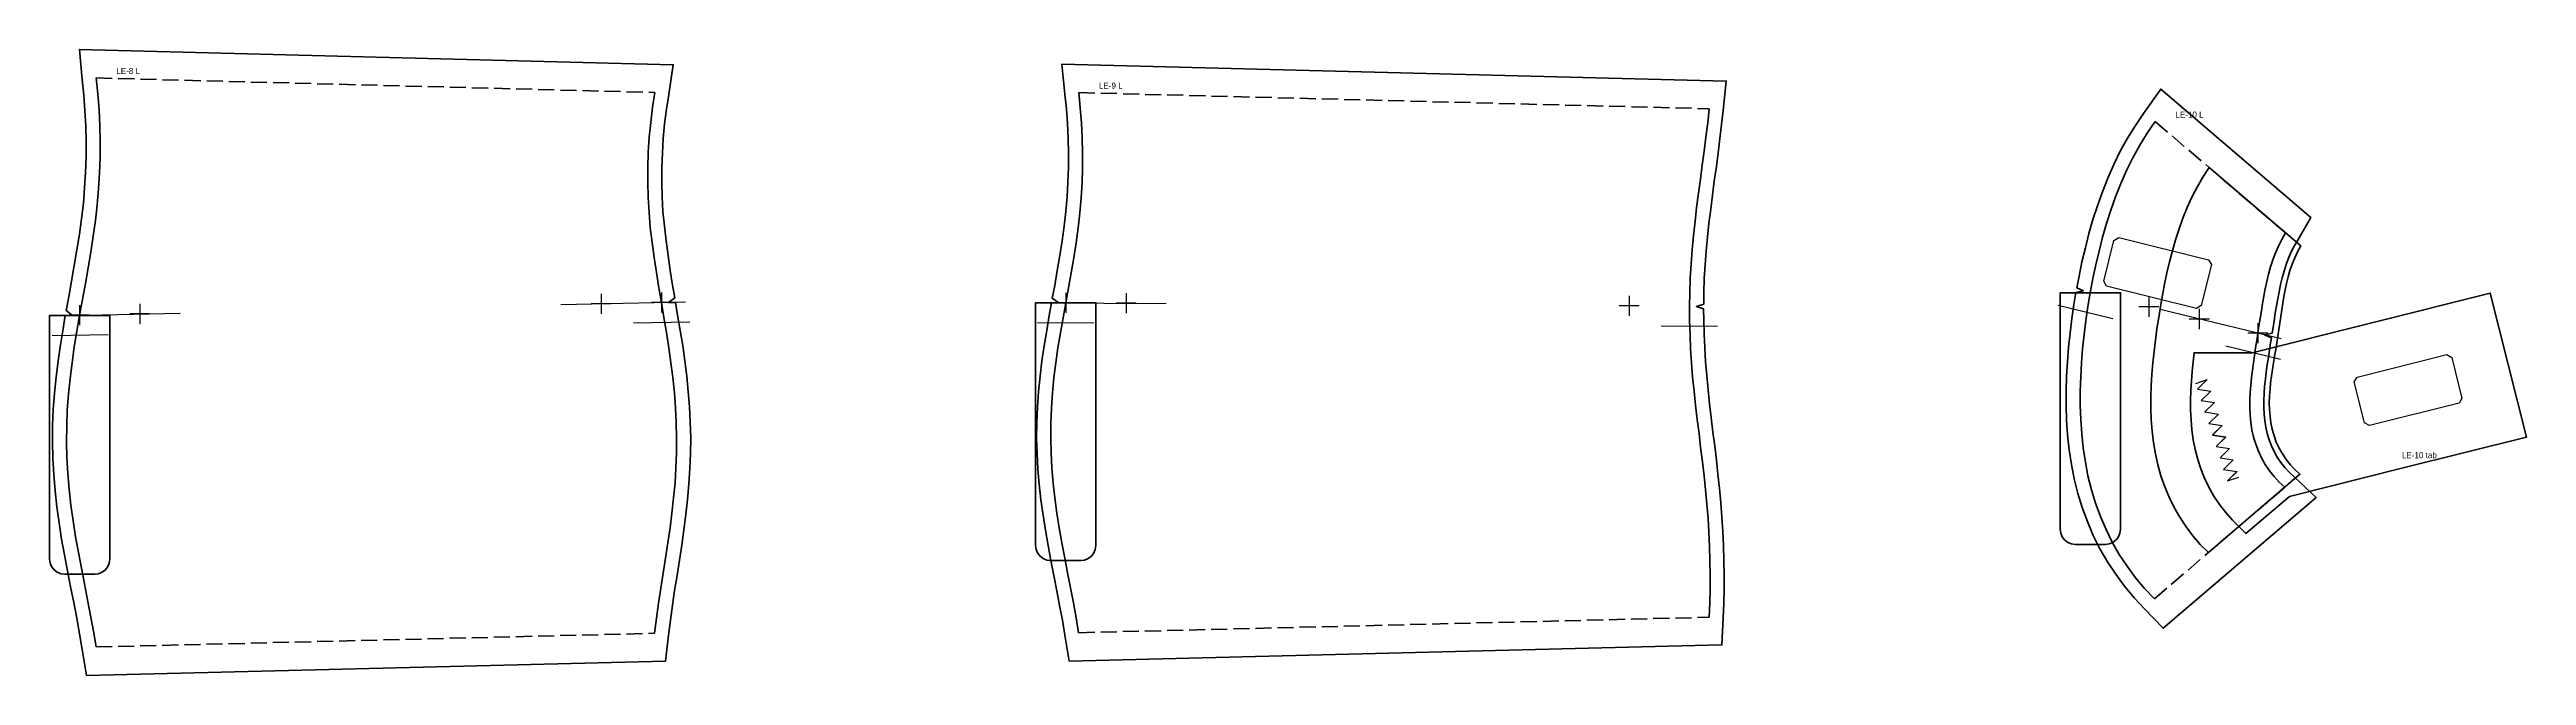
# Model space of a CAD drawing. Header units: millimetres. Extents: x -5729 to 7569, y -6188 to 2520.
# Drawn here: x 4496 to 5729, y -156 to 156 of the extents above; entities that cross this region are included whole.
import ezdxf

# ---------------------------------------------------------------- set-up
doc = ezdxf.new("R2010")
doc.units = ezdxf.units.MM
doc.linetypes.add('DASHED', pattern=[11, -3, 8])
for name, color, linetype in [('MARKER', 8, 'Continuous'), ('PEN', 5, 'Continuous'), ('TEXT', 3, 'Continuous')]:
    doc.layers.add(name, color=color, linetype=linetype)
for name, color, linetype, lineweight in [('PROTECTION', 6, 'Continuous', 50), ('SEAM', 1, 'DASHED', 35), ('TUBE', 7, 'Continuous', 50)]:
    doc.layers.add(name, color=color, linetype=linetype, lineweight=lineweight)

# ---------------------------------------------------------------- blocks, each defined once
blk = doc.blocks.new('UV-LE-8.left_(114)')
at = {"layer": 'PEN'}
for p, q in [((251.2, -107.5), (251.2, -117.5)), ((281.2, -106.8), (281.2, -116.8)), ((-20.3, -118.4), (41.7, -117.1)), ((-3.3, -118.1), (-13.3, -118.1)), ((-8.3, -113.1), (-8.3, -123.1)), ((26.7, -117.5), (16.7, -117.5)), ((21.7, -112.5), (21.7, -122.5)), ((293.2, -111.6), (231.2, -112.9)), ((256.2, -112.5), (246.2, -112.5)), ((295.4, -121.5), (267.4, -122.1)), ((286.2, -111.8), (276.2, -111.8)), ((6, -127.8), (-22, -128.4))]:
    blk.add_line(p, q, dxfattribs=at)
at = {"layer": 'SEAM'}
for points in [[(0, 0), (0.8, -7.9), (1.4, -15.8), (1.8, -23.7), (2, -31.6), (2, -39.4), (1.7, -47.3), (1.2, -55.2), (0.5, -63.1), (-0.4, -70.9), (-1.5, -78.8), (-2.7, -86.7), (-4, -94.5), (-5.4, -102.4), (-6.8, -110.3), (-8.3, -118.1), (-9.6, -126), (-10.9, -133.9), (-12, -141.8), (-13, -149.6), (-13.8, -157.5), (-14.4, -165.4), (-14.7, -173.3), (-14.8, -181.2), (-14.6, -189), (-14.2, -196.9), (-13.5, -204.8), (-12.6, -212.7), (-11.5, -220.5), (-10.3, -228.4), (-8.9, -236.2), (-7.4, -244.1), (-5.9, -251.9), (-4.4, -259.8), (-2.9, -267.6), (-1.4, -275.5), (-0.1, -283.3)], [(0, 0), (277.9, -7.2)], [(277.9, -7.2), (276.8, -14.6), (275.9, -22.1), (275.2, -29.5), (274.7, -37), (274.4, -44.5), (274.4, -52), (274.6, -59.4), (275.1, -66.9), (275.7, -74.4), (276.6, -81.9), (277.6, -89.4), (278.7, -96.9), (279.9, -104.4), (281.2, -111.8), (282.4, -119.3), (283.7, -126.8), (284.9, -134.3), (285.9, -141.8), (286.9, -149.2), (287.7, -156.7), (288.2, -164.2), (288.6, -171.7), (288.8, -179.1), (288.7, -186.6), (288.4, -194.1), (288, -201.6), (287.3, -209.1), (286.4, -216.6), (285.5, -224), (284.4, -231.5), (283.2, -239), (282.1, -246.5), (280.9, -254), (279.8, -261.5), (278.8, -269), (277.8, -276.5)], [(-0.1, -283.3), (277.8, -276.5)]]:
    blk.add_lwpolyline(points, dxfattribs=at)
at = {"layer": 'TUBE'}
blk.add_lwpolyline([(-7, -0.7), (-6.2, -8.5), (-5.6, -16.2), (-5.2, -23.9), (-5, -31.7), (-5, -39.3), (-5.3, -47), (-5.8, -54.7), (-6.4, -62.4), (-7.3, -70.1), (-8.4, -77.8), (-9.6, -85.5), (-10.9, -93.4), (-12.3, -101.1), (-13.7, -108.9), (-14.9, -115.8), (-11.8, -118.2), (-15.4, -118.1), (-16.5, -124.9), (-17.8, -132.8), (-19, -140.8), (-20, -148.9), (-20.8, -156.9), (-21.4, -165), (-21.7, -173.1), (-21.8, -181.2), (-21.6, -189.3), (-21.1, -197.4), (-20.5, -205.5), (-19.6, -213.5), (-18.4, -221.5), (-17.2, -229.6), (-15.8, -237.5), (-14.3, -245.4), (-12.8, -253.3), (-11.2, -261.1), (-9.7, -268.9), (-8.3, -276.7), (-7, -284.5), (-4.8, -297.5), (283.2, -290.4), (284.8, -277.4), (285.7, -269.9), (286.7, -262.5), (287.8, -255.1), (289, -247.7), (290.2, -240.1), (291.3, -232.6), (292.4, -225), (293.4, -217.4), (294.2, -209.8), (294.9, -202.1), (295.4, -194.5), (295.7, -186.8), (295.8, -179.1), (295.6, -171.4), (295.2, -163.7), (294.6, -156.1), (293.8, -148.5), (292.9, -140.8), (291.8, -133.2), (290.6, -125.7), (289.3, -118.1), (288.2, -111.7), (284.7, -111.8), (287.9, -109.4), (286.8, -103.2), (285.6, -95.8), (284.5, -88.4), (283.5, -81.1), (282.7, -73.7), (282, -66.4), (281.6, -59.1), (281.4, -51.9), (281.4, -44.6), (281.7, -37.4), (282.1, -30.1), (282.8, -22.8), (283.8, -15.6), (284.9, -8.2), (287.1, 6.6), (-8.4, 14.2), (-7, -0.7)], dxfattribs=at)
at = {"layer": 'TEXT'}
blk.add_text('LE-8 L', height=3, dxfattribs=at).set_placement((10, 2))
blk = doc.blocks.new('UV-LE-8.seg_seam_patch.left_(116)')
at = {"layer": 'PROTECTION'}
blk.add_lwpolyline([(0, 0), (15, 0), (15, -121.4), (14.7, -123.3), (14, -125.1), (12.8, -126.7), (11.2, -127.9), (9.4, -128.6), (7.5, -128.9), (-7.5, -128.9), (-9.4, -128.6), (-11.2, -127.9), (-12.8, -126.7), (-14, -125.1), (-14.7, -123.3), (-15, -121.4), (-15, 0)], close=True, dxfattribs=at)
blk = doc.blocks.new('UV-LE-9.left_(117)')
at = {"layer": 'PEN'}
for p, q in [((-18.5, -104.6), (43.5, -104.9)), ((-1.5, -104.6), (-11.5, -104.6)), ((-6.5, -99.6), (-6.5, -109.6)), ((28.5, -104.8), (18.5, -104.8)), ((23.5, -99.8), (23.5, -109.8)), ((278.8, -106.2), (268.8, -106.2)), ((273.8, -101.2), (273.8, -111.2)), ((7.4, -114.7), (-20.6, -114.6)), ((317.8, -116.5), (289.8, -116.3))]:
    blk.add_line(p, q, dxfattribs=at)
at = {"layer": 'SEAM'}
for points in [[(0, 0), (0.7, -7.5), (1.3, -15), (1.7, -22.5), (1.9, -30), (1.9, -37.4), (1.6, -44.9), (1.2, -52.4), (0.5, -59.8), (-0.4, -67.3), (-1.4, -74.8), (-2.5, -82.2), (-3.8, -89.7), (-5.1, -97.2), (-6.5, -104.6), (-7.8, -112.1), (-9.1, -119.6), (-10.4, -127.1), (-11.4, -134.5), (-12.4, -142), (-13.1, -149.5), (-13.6, -157), (-13.9, -164.5), (-14, -171.9), (-13.8, -179.4), (-13.4, -186.9), (-12.8, -194.4), (-12, -201.8), (-10.9, -209.3), (-9.7, -216.7), (-8.4, -224.2), (-7, -231.7), (-5.6, -239.1), (-4.1, -246.6), (-2.7, -254), (-1.3, -261.5), (-0.1, -268.9)], [(0, 0), (313.6, -8)], [(313.6, -8), (312.9, -15), (312, -22.1), (311.1, -29.1), (310.2, -36.1), (309.3, -43.1), (308.3, -50.1), (307.4, -57.2), (306.6, -64.2), (305.8, -71.2), (305.2, -78.2), (304.6, -85.3), (304.2, -92.3), (304, -99.4), (303.8, -106.4), (303.9, -113.4), (304.1, -120.5), (304.4, -127.5), (304.9, -134.5), (305.4, -141.6), (306.1, -148.6), (306.9, -155.6), (307.7, -162.7), (308.6, -169.7), (309.4, -176.7), (310.3, -183.8), (311.1, -190.8), (311.8, -197.8), (312.5, -204.9), (313.1, -211.9), (313.5, -218.9), (313.8, -226), (314, -233), (314.1, -240), (314.1, -247.1), (313.9, -254.1), (313.6, -261.2)], [(-0.1, -268.9), (313.6, -261.2)]]:
    blk.add_lwpolyline(points, dxfattribs=at)
at = {"layer": 'TUBE'}
blk.add_lwpolyline([(-7, -0.7), (-6.2, -8.1), (-5.7, -15.4), (-5.3, -22.8), (-5.1, -30), (-5.1, -37.3), (-5.4, -44.6), (-5.8, -51.8), (-6.5, -59.2), (-7.3, -66.4), (-8.3, -73.8), (-9.4, -81.1), (-10.7, -88.5), (-12, -96), (-13.2, -102.4), (-10, -104.6), (-13.6, -104.7), (-14.7, -110.9), (-16, -118.4), (-17.3, -126), (-18.4, -133.6), (-19.3, -141.2), (-20.1, -148.9), (-20.6, -156.6), (-20.9, -164.3), (-21, -172), (-20.8, -179.7), (-20.4, -187.4), (-19.8, -195), (-18.9, -202.7), (-17.8, -210.3), (-16.6, -217.9), (-15.3, -225.4), (-13.9, -233), (-12.5, -240.4), (-11, -248), (-9.6, -255.3), (-8.2, -262.7), (-7, -270.1), (-4.8, -283), (320, -275), (320.6, -261.5), (320.9, -254.4), (321.1, -247.2), (321.1, -240.1), (321, -232.9), (320.8, -225.7), (320.5, -218.5), (320, -211.4), (319.5, -204.3), (318.8, -197.1), (318, -190), (317.2, -183), (316.4, -175.9), (315.5, -169), (314.6, -161.8), (313.8, -154.9), (313.1, -147.9), (312.4, -140.9), (311.8, -134), (311.4, -127.1), (311.1, -120.2), (310.9, -113.3), (310.8, -107.6), (307.3, -106.4), (310.9, -105.3), (311, -99.5), (311.2, -92.6), (311.6, -85.8), (312.1, -78.8), (312.8, -71.9), (313.5, -65), (314.4, -58), (315.3, -51), (316.2, -44), (317.2, -36.8), (318.1, -30), (319, -22.9), (319.8, -15.8), (320.6, -8.8), (322.1, 5.8), (-8.4, 14.2), (-7, -0.7)], dxfattribs=at)
at = {"layer": 'TEXT'}
blk.add_text('LE-9 L', height=3, dxfattribs=at).set_placement((10, 2))
blk = doc.blocks.new('UV-LE-9.seg_seam_patch.left_(119)')
at = {"layer": 'PROTECTION'}
blk.add_lwpolyline([(0, 0), (15, 0), (15, -120.9), (14.7, -122.8), (14, -124.6), (12.8, -126.2), (11.2, -127.4), (9.4, -128.1), (7.5, -128.4), (-7.5, -128.4), (-9.4, -128.1), (-11.2, -127.4), (-12.8, -126.2), (-14, -124.6), (-14.7, -122.8), (-15, -120.9), (-15, 0)], close=True, dxfattribs=at)
blk = doc.blocks.new('UV-LE-10.left_(120)')
at = {"layer": 'MARKER'}
blk.add_lwpolyline([(-24.2, -82), (-25.6, -79.5), (-20.6, -59.2), (-18.2, -57.7), (26.5, -68.8), (28, -71.2), (22.9, -91.6), (20.5, -93)], close=True, dxfattribs=at)
blk.add_lwpolyline([(20.1, -130.4), (25.8, -128.5), (21, -133.2), (27.6, -134.2), (22.9, -138.9), (29.5, -139.9), (24.7, -144.6), (31.4, -145.6), (26.6, -150.3), (33.2, -151.3), (28.4, -156), (35.1, -157), (30.3, -161.8), (36.9, -162.7), (32.2, -167.5), (38.8, -168.4), (34, -173.2), (40.6, -174.2), (35.9, -178.9), (41.6, -177)], dxfattribs=at)
at = {"layer": 'PEN'}
for p, q in [((-21.1, -98.2), (-48.3, -91.6)), ((1.8, -92.2), (-8.2, -92.2)), ((-3.2, -87.2), (-3.2, -97.2)), ((62.7, -108.2), (2.4, -93.6)), ((26.9, -98.3), (16.9, -98.3)), ((21.9, -93.3), (21.9, -103.3)), ((56, -105.4), (46, -105.4)), ((51, -100.4), (51, -110.4)), ((62.3, -118.4), (35.1, -111.8))]:
    blk.add_line(p, q, dxfattribs=at)
at = {"layer": 'SEAM'}
for points in [[(0, 0), (-4, -5.8), (-7.7, -11.8), (-11.1, -18), (-14.3, -24.4), (-17.1, -30.8), (-19.8, -37.4), (-22.1, -44.1), (-24.3, -50.8), (-26.3, -57.6), (-28, -64.5), (-29.6, -71.3), (-31.1, -78.2), (-32.4, -85.2), (-33.5, -92.1), (-34.6, -99.1), (-35.4, -106), (-36.2, -113.1), (-36.7, -120.1), (-37.1, -127.1), (-37.3, -134.2), (-37.3, -141.3), (-37.1, -148.4), (-36.6, -155.4), (-35.9, -162.5), (-34.8, -169.5), (-33.5, -176.4), (-31.8, -183.3), (-29.7, -190), (-27.3, -196.7), (-24.5, -203.1), (-21.4, -209.4), (-17.9, -215.5), (-14, -221.4), (-9.8, -227.1), (-5.3, -232.4), (-0.4, -237.6)], [(0, 0), (64.8, -55.4)], [(64.8, -55.4), (62.9, -58.7), (61.3, -62), (59.8, -65.4), (58.5, -68.9), (57.4, -72.4), (56.4, -76), (55.5, -79.7), (54.7, -83.3), (54, -87), (53.4, -90.6), (52.8, -94.3), (52.2, -98), (51.6, -101.7), (51, -105.4), (50.5, -109), (49.9, -112.7), (49.3, -116.4), (48.8, -120.1), (48.3, -123.8), (47.8, -127.5), (47.5, -131.2), (47.2, -134.9), (47, -138.6), (47, -142.3), (47.2, -146.1), (47.5, -149.8), (48.1, -153.5), (48.9, -157.1), (50, -160.7), (51.3, -164.1), (52.9, -167.5), (54.7, -170.8), (56.8, -173.9), (59.1, -176.8), (61.6, -179.5), (64.4, -182.1)], [(-0.4, -237.6), (64.4, -182.1)]]:
    blk.add_lwpolyline(points, dxfattribs=at)
at = {"layer": 'TUBE'}
blk.add_lwpolyline([(-5.8, 4), (-9.9, -2), (-13.8, -8.3), (-17.4, -14.8), (-20.6, -21.4), (-23.6, -28.1), (-26.3, -35), (-28.8, -41.9), (-31, -48.8), (-33, -55.8), (-34.8, -62.8), (-36.5, -69.8), (-37.9, -76.9), (-39.1, -82.8), (-35.8, -84.3), (-39.5, -85.1), (-40.5, -91), (-41.5, -98.1), (-42.4, -105.3), (-43.1, -112.4), (-43.7, -119.6), (-44.1, -126.8), (-44.3, -134.1), (-44.3, -141.4), (-44.1, -148.7), (-43.6, -156), (-42.8, -163.4), (-41.7, -170.7), (-40.3, -177.9), (-38.5, -185.1), (-36.4, -192.2), (-33.8, -199.2), (-30.9, -206.1), (-27.6, -212.8), (-23.8, -219.2), (-19.7, -225.4), (-15.3, -231.4), (-10.5, -237.1), (-5.5, -242.4), (3.9, -252.3), (80, -187.1), (69.2, -177), (66.6, -174.6), (64.5, -172.2), (62.5, -169.7), (60.7, -167.1), (59.1, -164.3), (57.8, -161.4), (56.6, -158.4), (55.7, -155.3), (55, -152.1), (54.5, -148.9), (54.2, -145.6), (54, -142.2), (54, -138.8), (54.2, -135.3), (54.4, -131.8), (54.8, -128.3), (55.2, -124.7), (55.7, -121), (56.3, -117.5), (56.8, -113.8), (57.4, -110.1), (57.8, -107.7), (54.4, -106.2), (58.1, -105.4), (58.6, -102.5), (59.1, -99.2), (59.7, -95.4), (60.3, -91.8), (60.9, -88.2), (61.6, -84.7), (62.3, -81.2), (63.2, -77.8), (64.1, -74.4), (65.1, -71.2), (66.3, -68), (67.6, -64.9), (69.1, -62), (70.9, -59), (77.4, -47.8), (2.7, 16.2), (-5.8, 4)], dxfattribs=at)
at = {"layer": 'TEXT'}
blk.add_text('LE-10 L', height=3, dxfattribs=at).set_placement((10, 2))
blk = doc.blocks.new('UV-LE-10.left-Tip-Patch.left_(122)')
at = {"layer": 'PROTECTION'}
blk.add_lwpolyline([(0, 0), (-4, 4.1), (-7.7, 8.4), (-11.1, 12.9), (-14.2, 17.6), (-17, 22.5), (-19.5, 27.6), (-21.7, 32.8), (-23.6, 38.2), (-25.1, 43.7), (-26.3, 49.2), (-27.3, 54.8), (-28, 60.5), (-28.4, 66.1), (-28.6, 71.8), (-28.6, 77.5), (-28.4, 83.2), (-28.1, 88.9), (-27.6, 94.5), (-27, 100.2), (-26.3, 105.8), (-25.6, 111.4), (-24.7, 117), (-23.8, 122.6), (-22.8, 128.2), (-21.8, 133.7), (-20.6, 139.3), (-19.3, 144.8), (-17.9, 150.3), (-16.3, 155.8), (-14.6, 161.2), (-12.7, 166.5), (-10.5, 171.8), (-8.2, 177), (-5.6, 182), (-2.7, 186.9), (0.4, 191.7), (46, 152.7), (44.4, 149.8), (43, 146.7), (41.7, 143.6), (40.6, 140.5), (39.7, 137.3), (38.9, 134), (38.2, 130.8), (37.6, 127.5), (37.1, 124.2), (36.5, 120.9), (36, 117.6), (35.5, 114.3), (35, 111), (34.5, 107.7), (34, 104.4), (33.5, 101.1), (32.9, 97.8), (32.4, 94.5), (31.9, 91.2), (31.4, 87.9), (31, 84.6), (30.7, 81.3), (30.4, 78), (30.3, 74.6), (30.4, 71.3), (30.7, 68), (31.1, 64.6), (31.8, 61.4), (32.7, 58.2), (33.8, 55), (35.2, 52), (36.9, 49.1), (38.7, 46.3), (40.8, 43.7), (43.1, 41.3), (45.6, 39)], close=True, dxfattribs=at)
blk = doc.blocks.new('UV-LE-10.tab_left_(126)')
at = {"layer": 'MARKER'}
blk.add_lwpolyline([(-16.1, 21.2), (-18.6, 22.6), (-23.7, 43), (-22.2, 45.4), (22.4, 56.6), (24.8, 55.2), (29.9, 34.8), (28.5, 32.4)], close=True, dxfattribs=at)
blk.add_lwpolyline([(-102.6, 42.2), (-96.9, 44.1), (-101.7, 39.4), (-95, 38.4), (-99.8, 33.7), (-93.2, 32.7), (-98, 28), (-91.3, 27), (-96.1, 22.2), (-89.5, 21.3), (-94.2, 16.5), (-87.6, 15.5), (-92.4, 10.8), (-85.8, 9.8), (-90.5, 5.1), (-83.9, 4.1), (-88.7, -0.6), (-82, -1.6), (-86.8, -6.3), (-81.1, -4.4)], dxfattribs=at)
at = {"layer": 'PROTECTION'}
blk.add_lwpolyline([(0, 0), (62, 15.5), (44, 87.2), (-74.5, 57.5), (-103.4, 57.5), (-104.3, 48.3), (-104.7, 43.5), (-105, 38.7), (-105.2, 33.8), (-105.2, 28.9), (-104.9, 24), (-104.5, 19.1), (-103.8, 14.2), (-102.9, 9.3), (-101.6, 4.4), (-100, -0.3), (-98.2, -5), (-96, -9.5), (-93.5, -13.9), (-90.7, -18.1), (-87.6, -22.1), (-84.3, -25.9), (-77.6, -32.5), (-56, -14), (0, 0)], close=True, dxfattribs=at)
at = {"layer": 'TEXT'}
blk.add_text('LE-10 tab', height=3, dxfattribs=at).set_placement((0, 5))
blk = doc.blocks.new('UV-LE-10.tab_inside_left_(128)')
at = {"layer": 'PROTECTION'}
blk.add_lwpolyline([(0, 0), (62, 15.5), (44, 87.2), (-74.5, 57.5), (-103.4, 57.5), (-104.3, 48.3), (-104.7, 43.5), (-105, 38.7), (-105.2, 33.8), (-105.2, 28.9), (-104.9, 24), (-104.5, 19.1), (-103.8, 14.2), (-102.9, 9.3), (-101.6, 4.4), (-100, -0.3), (-98.2, -5), (-96, -9.5), (-93.5, -13.9), (-90.7, -18.1), (-87.6, -22.1), (-84.3, -25.9), (-77.6, -32.5), (-56, -14), (0, 0)], close=True, dxfattribs=at)
blk = doc.blocks.new('UV-LE-10.seg_seam_patch.left_(130)')
at = {"layer": 'PROTECTION'}
blk.add_lwpolyline([(0, 0), (15, 0), (15, -117.8), (14.7, -119.7), (14, -121.5), (12.8, -123.1), (11.2, -124.3), (9.4, -125), (7.5, -125.3), (-7.5, -125.3), (-9.4, -125), (-11.2, -124.3), (-12.8, -123.1), (-14, -121.5), (-14.7, -119.7), (-15, -117.8), (-15, 0)], close=True, dxfattribs=at)

msp = doc.modelspace()

# ---------------------------------------------------------------- block references
for name, p in [('UV-LE-8.left_(114)', (4519.4, 141.8)), ('UV-LE-9.left_(117)', (5008.3, 134.5)), ('UV-LE-10.left_(120)', (5543.9, 120.1)), ('UV-LE-10.left-Tip-Patch.left_(122)', (5570.3, -94.5)), ('UV-LE-9.seg_seam_patch.left_(119)', (5001.8, 29.9)), ('UV-LE-10.seg_seam_patch.left_(130)', (5511.6, 34.9)), ('UV-LE-10.tab_left_(126)', (5666.6, -52.5)), ('UV-LE-10.tab_inside_left_(128)', (5666.6, -52.5)), ('UV-LE-8.seg_seam_patch.left_(116)', (4511.2, 23.6))]:
    msp.add_blockref(name, p)

doc.saveas('drawing.dxf')
